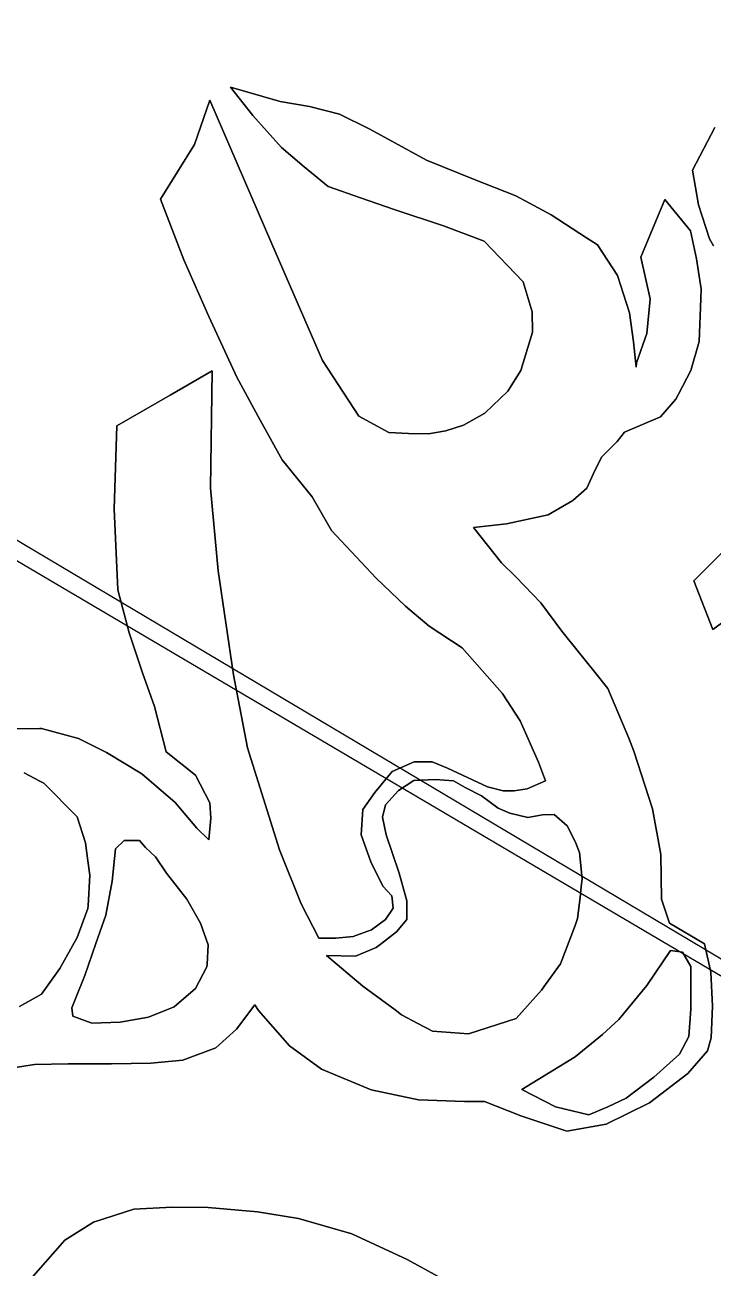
# Model space of a CAD drawing. Header units: inches. Extents: x 288635 to 1232953, y 676945 to 1655780.
# Drawn here: x 488074 to 498623, y 1249918 to 1268961 of the extents above; entities that cross this region are included whole.
import ezdxf

# ---------------------------------------------------------------- set-up
doc = ezdxf.new("R2010")
doc.units = ezdxf.units.IN
doc.header["$MEASUREMENT"] = 0
doc.layers.add('Images', color=7, linetype='Continuous')
picture_1 = doc.add_image_def('image6.jpg', size_in_pixel=(2592, 3907))
picture_2 = doc.add_image_def('image7.jpg', size_in_pixel=(2590, 3729))

msp = doc.modelspace()

# ---------------------------------------------------------------- linework, layer by layer
at = {"color": 1}
for points in [[(487878.4088, 1258176.247), (488303.4309, 1258182.2332), (488329.2597, 1258182.597), (488894.4108, 1258030.1967), (489326.2117, 1257814.2963), (489865.9628, 1257490.4456), (490380.3138, 1257052.2948), (490710.5144, 1256658.594), (490895.8792, 1256480.1452), (490924.0336, 1256808.613), (490911.3336, 1257043.5635), (490689.0832, 1257469.0143), (490238.2323, 1257824.615), (490060.4319, 1258523.1164), (489876.2815, 1259037.4675), (489673.0811, 1259647.0687), (489501.6308, 1260307.47), (489444.4807, 1261545.7225), (489482.5807, 1262822.075), (490300.188, 1263291.3105), (490943.0837, 1263660.2767), (490917.6836, 1261863.2231), (491038.3339, 1260599.5706), (491273.2843, 1259005.7174), (491489.1848, 1257888.1152), (491978.1357, 1256326.0121), (492308.3364, 1255500.5104), (492581.3869, 1254973.4593), (492841.7375, 1254973.4593), (493108.438, 1254998.8594), (493387.8386, 1255100.4596), (493603.739, 1255259.2099), (493718.0392, 1255430.6603), (493698.9892, 1255621.1606), (493559.2889, 1255767.2109), (493375.1385, 1256141.8617), (493229.0882, 1256554.6125), (493254.4883, 1256941.9633), (493438.6387, 1257202.3138), (493705.3392, 1257526.1645), (494041.8899, 1257672.2147), (494314.9404, 1257672.2147), (494549.8909, 1257576.9646), (495165.8421, 1257291.214), (495407.1426, 1257227.7139), (495572.2429, 1257227.7139), (495775.4433, 1257259.4639), (496054.8439, 1257380.1142), (495946.8937, 1257665.8647), (495667.4931, 1258300.866), (495388.0926, 1258726.3169), (494778.4913, 1259418.4682), (494270.4903, 1259748.6689), (493908.5396, 1260059.8195), (493457.6887, 1260485.2704), (492771.8873, 1261215.5218), (492476.8763, 1261731.1958), (492019.6754, 1262296.3469), (491683.1247, 1262905.9481), (491321.174, 1263566.3494), (490895.7232, 1264493.4513), (490508.3724, 1265363.403), (490152.7717, 1266290.5049), (490673.4727, 1267128.7066), (490908.4232, 1267808.1579), (491861.1789, 1265608.4131), (492635.6266, 1263820.35), (493194.4278, 1262969.4483), (493651.6287, 1262715.4477), (493956.4293, 1262702.7477), (494261.2299, 1262696.3977), (494527.9304, 1262740.8478), (494794.631, 1262829.748), (495124.8316, 1263013.8983), (495474.0823, 1263350.449), (495677.2827, 1263667.9497), (495855.0831, 1264252.1508), (495848.7331, 1264563.3014), (495709.0328, 1265026.8524), (495112.1316, 1265649.1536), (494489.8303, 1265884.1041), (493734.1788, 1266131.7546), (493219.8278, 1266309.5549), (492724.5268, 1266487.3553), (492356.2261, 1266785.8059), (492006.9754, 1267084.2565), (491568.8245, 1267573.2075), (491225.9238, 1268005.0083), (491985.8754, 1267787.6987), (492438.7762, 1267712.9077), (492895.9772, 1267592.2575), (493353.1781, 1267370.0071), (493473.1908, 1267303.9132), (494229.4798, 1266887.4061), (494951.0926, 1266600.0973), (495601.0826, 1266341.305), (495806.4223, 1266230.18), (496140.8336, 1266049.2044), (496682.697, 1265700.8637), (496852.0351, 1265592.0035), (496929.7084, 1265472.2572), (497156.8357, 1265122.1026), (497340.986, 1264550.6014), (497404.4862, 1264106.1005), (497444.4582, 1263717.1182), (497444.4622, 1263717.2162), (497447.1742, 1263783.6609), (497608.4803, 1264233.6299), (497659.2804, 1264760.681), (497658.7443, 1264763.035), (497513.2301, 1265402.0323), (497881.5309, 1266284.6841), (498275.2317, 1265808.4331), (498370.4819, 1265376.6322), (498420.8539, 1265046.9243), (498440.332, 1264919.4313), (498434.1747, 1264763.035), (498408.5819, 1264112.9797), (498281.5817, 1263668.4788), (498091.9325, 1263304.9846), (498052.9812, 1263230.3279), (497818.0307, 1262957.2774), (497265.5796, 1262722.3269), (497150.4857, 1262582.0975), (496915.5352, 1262347.147), (496813.935, 1262143.9466), (496686.9347, 1261864.546), (496471.0343, 1261674.0457), (496096.3836, 1261458.1452), (495455.0323, 1261318.445), (494950.384, 1261261.8489), (495381.7425, 1260720.2208), (495598.6807, 1260505.8348), (495598.6836, 1260505.8319), (495980.7461, 1260108.0987), (496305.5783, 1259676.5359), (496365.9945, 1259596.2686), (496808.1899, 1259044.6189), (497007.3458, 1258796.167), (497333.273, 1258035.6702), (497407.44, 1257834.1931), (497693.1472, 1256954.6633), (497820.1474, 1256256.1619), (497832.8474, 1255570.3605), (497953.4977, 1255202.0598), (498493.2488, 1254884.5592), (498589.0928, 1254452.9883), (498613.899, 1253932.0573), (498594.849, 1253443.1063), (498537.6989, 1253246.2559), (498232.8982, 1252897.0052), (497648.6971, 1252452.5043), (496981.9457, 1252122.3036), (496378.6945, 1252014.3534), (495673.8431, 1252249.3039), (495121.392, 1252471.5543), (494810.2414, 1252471.5543), (494105.39, 1252496.9544), (493381.4885, 1252649.3547), (492619.487, 1252966.8553), (492130.536, 1253322.456), (491654.2851, 1253862.2071), (491597.4151, 1253951.5742), (491320.1157, 1253578.8378), (491002.615, 1253293.0872), (490494.614, 1253102.5869), (490005.663, 1253058.1368), (489402.4118, 1253045.4367), (488735.6605, 1253045.4367), (488221.3095, 1253039.0867), (487662.5084, 1252950.1865)], [(487662.5084, 1252950.1865), (488221.3095, 1253039.0867), (488735.6605, 1253045.4367), (489402.4118, 1253045.4367), (490005.663, 1253058.1368), (490494.614, 1253102.5869), (491002.615, 1253293.0872), (491320.1157, 1253578.8378), (491597.4151, 1253951.5742), (491654.2851, 1253862.2071), (492130.536, 1253322.456), (492619.487, 1252966.8553), (493381.4885, 1252649.3547), (494105.39, 1252496.9544), (494810.2414, 1252471.5543), (495121.392, 1252471.5543), (495673.8431, 1252249.3039), (496378.6945, 1252014.3534), (496981.9457, 1252122.3036), (497648.6971, 1252452.5043), (498232.8982, 1252897.0052), (498537.6989, 1253246.2559), (498594.849, 1253443.1063), (498613.899, 1253932.0573), (498589.0928, 1254452.9883), (498493.2488, 1254884.5592), (497953.4977, 1255202.0598), (497832.8474, 1255570.3605), (497820.1474, 1256256.1619), (497693.1472, 1256954.6633), (497407.44, 1257834.1931), (497333.273, 1258035.6702), (497007.3458, 1258796.167), (496808.1899, 1259044.6189), (496365.9945, 1259596.2686), (496305.5783, 1259676.5359), (495980.7461, 1260108.0987), (495598.6836, 1260505.8319), (495598.6807, 1260505.8348), (495381.7425, 1260720.2208), (494950.384, 1261261.8489), (495455.0323, 1261318.445), (496096.3836, 1261458.1452), (496471.0343, 1261674.0457), (496686.9347, 1261864.546), (496813.935, 1262143.9466), (496915.5352, 1262347.147), (497150.4857, 1262582.0975), (497265.5796, 1262722.3269), (497818.0307, 1262957.2774), (498052.9812, 1263230.3279), (498091.9325, 1263304.9846), (498281.5817, 1263668.4788), (498408.5819, 1264112.9797), (498434.1747, 1264763.035), (498440.332, 1264919.4313), (498420.8539, 1265046.9243), (498370.4819, 1265376.6322), (498275.2317, 1265808.4331), (497881.5309, 1266284.6841), (497513.2301, 1265402.0323), (497658.7443, 1264763.035), (497659.2804, 1264760.681), (497608.4803, 1264233.6299), (497447.1742, 1263783.6609), (497444.4622, 1263717.2162), (497444.4582, 1263717.1182), (497404.4862, 1264106.1005), (497340.986, 1264550.6014), (497156.8357, 1265122.1026), (496929.7084, 1265472.2572), (496852.0351, 1265592.0035), (496682.697, 1265700.8637), (496140.8336, 1266049.2044), (495806.4223, 1266230.18), (495601.0826, 1266341.305), (494951.0926, 1266600.0973), (494229.4798, 1266887.4061), (493473.1908, 1267303.9132), (493353.1781, 1267370.0071), (492895.9772, 1267592.2575), (492438.7762, 1267712.9077), (491985.8754, 1267787.6987), (491225.9238, 1268005.0083), (491568.8245, 1267573.2075), (492006.9754, 1267084.2565), (492356.2261, 1266785.8059), (492724.5268, 1266487.3553), (493219.8278, 1266309.5549), (493734.1788, 1266131.7546), (494489.8303, 1265884.1041), (495112.1316, 1265649.1536), (495709.0328, 1265026.8524), (495848.7331, 1264563.3014), (495855.0831, 1264252.1508), (495677.2827, 1263667.9497), (495474.0823, 1263350.449), (495124.8316, 1263013.8983), (494794.631, 1262829.748), (494527.9304, 1262740.8478), (494261.2299, 1262696.3977), (493956.4293, 1262702.7477), (493651.6287, 1262715.4477), (493194.4278, 1262969.4483), (492635.6266, 1263820.35), (491861.1789, 1265608.4131), (490908.4232, 1267808.1579), (490673.4727, 1267128.7066), (490152.7717, 1266290.5049), (490508.3724, 1265363.403), (490895.7232, 1264493.4513), (491321.174, 1263566.3494), (491683.1247, 1262905.9481), (492019.6754, 1262296.3469), (492476.8763, 1261731.1958), (492771.8873, 1261215.5218), (493457.6887, 1260485.2704), (493908.5396, 1260059.8195), (494270.4903, 1259748.6689), (494778.4913, 1259418.4682), (495388.0926, 1258726.3169), (495667.4931, 1258300.866), (495946.8937, 1257665.8647), (496054.8439, 1257380.1142), (495775.4433, 1257259.4639), (495572.2429, 1257227.7139), (495407.1426, 1257227.7139), (495165.8421, 1257291.214), (494549.8909, 1257576.9646), (494314.9404, 1257672.2147), (494041.8899, 1257672.2147), (493705.3392, 1257526.1645), (493438.6387, 1257202.3138), (493254.4883, 1256941.9633), (493229.0882, 1256554.6125), (493375.1385, 1256141.8617), (493559.2889, 1255767.2109), (493698.9892, 1255621.1606), (493718.0392, 1255430.6603), (493603.739, 1255259.2099), (493387.8386, 1255100.4596), (493108.438, 1254998.8594), (492841.7375, 1254973.4593), (492581.3869, 1254973.4593), (492308.3364, 1255500.5104), (491978.1357, 1256326.0121), (491489.1848, 1257888.1152), (491273.2843, 1259005.7174), (491038.3339, 1260599.5706), (490917.6836, 1261863.2231), (490943.0837, 1263660.2767), (490300.188, 1263291.3105), (489482.5807, 1262822.075), (489444.4807, 1261545.7225), (489501.6308, 1260307.47), (489673.0811, 1259647.0687), (489876.2815, 1259037.4675), (490060.4319, 1258523.1164), (490238.2323, 1257824.615), (490689.0832, 1257469.0143), (490911.3336, 1257043.5635), (490924.0336, 1256808.613), (490895.8792, 1256480.1452), (490710.5144, 1256658.594), (490380.3138, 1257052.2948), (489865.9628, 1257490.4456), (489326.2117, 1257814.2963), (488894.4108, 1258030.1967), (488329.2597, 1258182.597), (488303.4309, 1258182.2332), (487878.4088, 1258176.247)], [(498626.1672, 1265575.7957), (498569.8987, 1265684.5814), (498397.1784, 1266202.7424), (498305.7382, 1266736.1435), (498648.233, 1267387.9654)], [(498648.233, 1267387.9654), (498305.7382, 1266736.1435), (498397.1784, 1266202.7424), (498569.8987, 1265684.5814), (498626.1672, 1265575.7957)], [(498937.9878, 1259933.1632), (498617.9471, 1259699.4828), (498328.3866, 1260446.2442), (498963.3878, 1261081.2455)], [(498963.3878, 1261081.2455), (498328.3866, 1260446.2442), (498617.9471, 1259699.4828), (498937.9878, 1259933.1632)], [(487992.709, 1253928.0885), (488329.2597, 1254112.2389), (488608.6602, 1254505.9397), (488875.3608, 1254982.1906), (489040.4611, 1255426.6915), (489042.9549, 1255466.5924), (489072.2112, 1255934.6925), (489041.0291, 1256155.8016), (489002.361, 1256429.9935), (488875.3608, 1256830.0443), (488367.3598, 1257344.3953), (488303.4309, 1257377.6916), (488062.5592, 1257503.1457)], [(488062.5592, 1257503.1457), (488303.4309, 1257377.6916), (488367.3598, 1257344.3953), (488875.3608, 1256830.0443), (489002.361, 1256429.9935), (489041.0291, 1256155.8016), (489072.2112, 1255934.6925), (489042.9549, 1255466.5924), (489040.4611, 1255426.6915), (488875.3608, 1254982.1906), (488608.6602, 1254505.9397), (488329.2597, 1254112.2389), (487992.709, 1253928.0885)], [(488131.8607, 1249710.9841), (488687.4868, 1250345.9854), (489124.0501, 1250623.7984), (489743.1764, 1250822.2363), (490330.5525, 1250853.9864), (490886.1787, 1250846.0489), (491640.2427, 1250782.5488), (492267.3064, 1250679.361), (493084.8706, 1250441.2356), (493934.1848, 1250052.2973), (493934.1848, 1250052.2973), (494569.186, 1249703.0466)], [(494569.186, 1249703.0466), (493934.1848, 1250052.2973), (493084.8706, 1250441.2356), (492267.3064, 1250679.361), (491640.2427, 1250782.5488), (490886.1787, 1250846.0489), (490330.5525, 1250853.9864), (489743.1764, 1250822.2363), (489124.0501, 1250623.7984), (488687.4868, 1250345.9854), (488131.8607, 1249710.9841)]]:
    msp.add_lwpolyline(points, dxfattribs=at)
for points in [[(493459.8224, 1254828.8137), (493142.3218, 1254695.4634), (492697.8209, 1254708.1635), (493256.622, 1254238.2625), (493750.2445, 1253872.0265), (493847.1732, 1253800.1116), (494095.9324, 1253667.44), (494323.4241, 1253546.1111), (494875.8752, 1253508.0111), (495606.1267, 1253742.9615), (495993.4775, 1254174.7624), (496056.4073, 1254262.3169), (496285.5781, 1254581.1632), (496506.0994, 1255167.4271), (496545.9286, 1255273.3146), (496582.6665, 1255593.9368), (496601.5405, 1255758.655), (496615.7787, 1255882.9158), (496573.8472, 1256286.5064), (496510.2098, 1256452.2562), (496387.8397, 1256693.689), (496186.0945, 1256865.6685), (496007.5004, 1256859.0539), (495782.6041, 1256819.3663), (495504.7911, 1256885.5123), (495329.5043, 1256964.8874), (495071.535, 1257153.4034), (494820.1803, 1257279.0808), (494641.5862, 1257381.607), (494370.3878, 1257401.4508), (494036.3507, 1257384.9143), (493801.5325, 1257236.0859), (493603.0946, 1257014.4969), (493556.7924, 1256825.9809), (493609.7092, 1256554.7824), (493702.0596, 1256286.5064), (493809.0731, 1255965.466), (493929.7234, 1255546.3651), (493929.7234, 1255260.6146), (493770.973, 1255070.1142), (493540.4345, 1254891.3292), (493459.8224, 1254828.8137)], [(495504.7911, 1256885.5123), (495782.6041, 1256819.3663), (496007.5004, 1256859.0539), (496186.0945, 1256865.6685), (496387.8397, 1256693.689), (496510.2098, 1256452.2562), (496573.8472, 1256286.5064), (496615.7787, 1255882.9158), (496601.5405, 1255758.655), (496582.6665, 1255593.9368), (496545.9286, 1255273.3146), (496506.0994, 1255167.4271), (496285.5781, 1254581.1632), (496056.4073, 1254262.3169), (495993.4775, 1254174.7624), (495606.1267, 1253742.9615), (494875.8752, 1253508.0111), (494323.4241, 1253546.1111), (494095.9324, 1253667.44), (493847.1732, 1253800.1116), (493750.2445, 1253872.0265), (493256.622, 1254238.2625), (492697.8209, 1254708.1635), (493142.3218, 1254695.4634), (493459.8224, 1254828.8137), (493540.4345, 1254891.3292), (493770.973, 1255070.1142), (493929.7234, 1255260.6146), (493929.7234, 1255546.3651), (493809.0731, 1255965.466), (493702.0596, 1256286.5064), (493609.7092, 1256554.7824), (493556.7924, 1256825.9809), (493603.0946, 1257014.4969), (493801.5325, 1257236.0859), (494036.3507, 1257384.9143), (494370.3878, 1257401.4508), (494641.5862, 1257381.607), (494820.1803, 1257279.0808), (495071.535, 1257153.4034), (495329.5043, 1256964.8874), (495504.7911, 1256885.5123)], [(490364.7204, 1253921.8202), (490690.1585, 1254203.602), (490864.7839, 1254533.0089), (490867.1925, 1254573.9556), (490884.6277, 1254870.3534), (490765.5649, 1255199.7603), (490559.1895, 1255568.8548), (490245.6577, 1255969.6993), (490075.0011, 1256219.7311), (489924.1883, 1256362.6063), (489828.9381, 1256465.7941), (489594.7814, 1256469.7628), (489463.8123, 1256342.7626), (489412.2185, 1255846.6678), (489312.9995, 1255322.7918), (489164.2651, 1254889.6028), (488995.4989, 1254398.0712), (488856.5924, 1254060.7267), (488793.0922, 1253905.9452), (488808.9673, 1253774.9762), (489102.6554, 1253671.7885), (489535.25, 1253683.6947), (489971.8134, 1253763.0699), (490364.7204, 1253921.8202)], [(489535.25, 1253683.6947), (489102.6554, 1253671.7885), (488808.9673, 1253774.9762), (488793.0922, 1253905.9452), (488856.5924, 1254060.7267), (488995.4989, 1254398.0712), (489164.2651, 1254889.6028), (489312.9995, 1255322.7918), (489412.2185, 1255846.6678), (489463.8123, 1256342.7626), (489594.7814, 1256469.7628), (489828.9381, 1256465.7941), (489924.1883, 1256362.6063), (490075.0011, 1256219.7311), (490245.6577, 1255969.6993), (490559.1895, 1255568.8548), (490765.5649, 1255199.7603), (490884.6277, 1254870.3534), (490867.1925, 1254573.9556), (490864.7839, 1254533.0089), (490690.1585, 1254203.602), (490364.7204, 1253921.8202), (489971.8134, 1253763.0699), (489535.25, 1253683.6947)], [(497176.6965, 1253727.4393), (496925.452, 1253499.0352), (496510.5805, 1253154.0203), (495690.7935, 1252654.2871), (496205.1446, 1252387.5866), (496719.4956, 1252266.9364), (497011.5962, 1252387.5866), (497290.9967, 1252520.9369), (497716.4476, 1252844.7875), (498110.1484, 1253194.0382), (498249.8487, 1253467.0888), (498281.5987, 1253886.1896), (498281.5987, 1254540.2409), (498154.5985, 1254756.1413), (497970.4481, 1254781.5414), (497608.4974, 1254248.1403), (497176.6965, 1253727.4393)], [(497011.5962, 1252387.5866), (496719.4956, 1252266.9364), (496205.1446, 1252387.5866), (495690.7935, 1252654.2871), (496510.5805, 1253154.0203), (496925.452, 1253499.0352), (497176.6965, 1253727.4393), (497608.4974, 1254248.1403), (497970.4481, 1254781.5414), (498154.5985, 1254756.1413), (498281.5987, 1254540.2409), (498281.5987, 1253886.1896), (498249.8487, 1253467.0888), (498110.1484, 1253194.0382), (497716.4476, 1252844.7875), (497290.9967, 1252520.9369), (497011.5962, 1252387.5866)]]:
    msp.add_lwpolyline(points, close=True, dxfattribs=at)

# ---------------------------------------------------------------- pictures from other files: only their frames are drawn
at = {"layer": 'Images'}
image = msp.add_image(picture_1, insert=(463037.5219, 1275868.6976), size_in_units=(43026.9717, 64855.8558), rotation=-30.719241845, dxfattribs=at)
image.dxf.flags = 7
image = msp.add_image(picture_2, insert=(433468.3601, 1220693.3743), size_in_units=(43179.7771, 62168.876), rotation=-30.500541912, dxfattribs=at)
image.dxf.flags = 7

doc.saveas('drawing.dxf')
